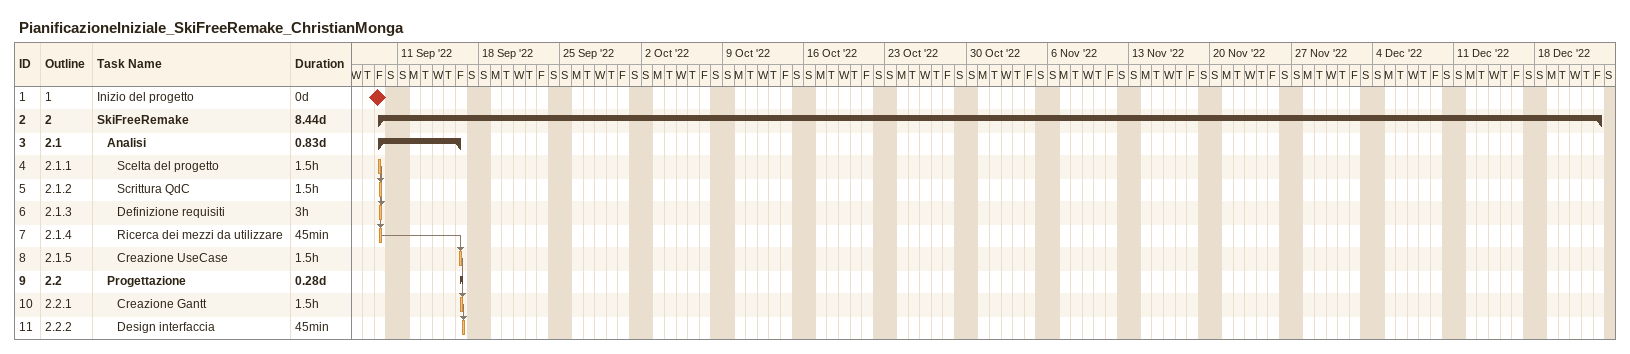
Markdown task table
PianificazioneIniziale_SkiFreeRemake_ChristianMonga

| ID | WBS | Task | Duration | Start | Finish | Predecessors |
|---|---|---|---|---|---|---|
| 1 | 1 | Inizio del progetto | 0d | 2022-09-09 | 2022-09-09 |  |
| 2 | 2 | **SkiFreeRemake** | 8.44d | 2022-09-09 | 2022-12-23 |  |
| 3 | 2.1 | **Analisi** | 0.83d | 2022-09-09 | 2022-09-16 |  |
| 4 | 2.1.1 | Scelta del progetto | 1.5h | 2022-09-09 | 2022-09-09 |  |
| 5 | 2.1.2 | Scrittura QdC | 1.5h | 2022-09-09 | 2022-09-09 | 4 |
| 6 | 2.1.3 | Definizione requisiti | 3h | 2022-09-09 | 2022-09-09 | 4 |
| 7 | 2.1.4 | Ricerca dei mezzi da utilizzare | 45min | 2022-09-09 | 2022-09-09 | 4 |
| 8 | 2.1.5 | Creazione UseCase | 1.5h | 2022-09-16 | 2022-09-16 | 7 |
| 9 | 2.2 | **Progettazione** | 0.28d | 2022-09-16 | 2022-09-16 |  |
| 10 | 2.2.1 | Creazione Gantt | 1.5h | 2022-09-16 | 2022-09-16 | 8 |
| 11 | 2.2.2 | Design interfaccia | 45min | 2022-09-16 | 2022-09-16 | 10 |
